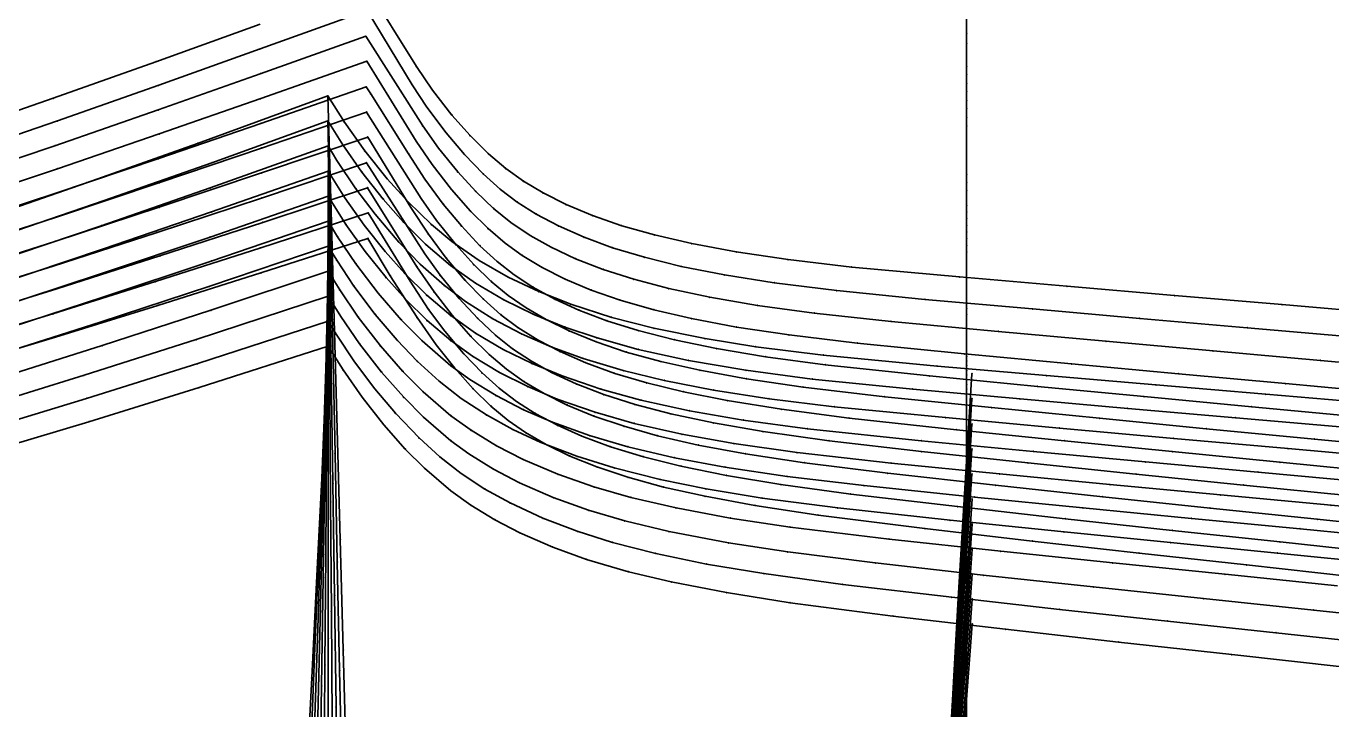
# Model space of a CAD drawing. Extents: x -2408 to 1029, y -526 to 2095.
# Drawn here: x -407.2 to -224.3, y 351.5 to 447.3 of the extents above; entities that cross this region are included whole.
import ezdxf

# ---------------------------------------------------------------- set-up
doc = ezdxf.new("R2010")
doc.units = 0

# ---------------------------------------------------------------- blocks, each defined once
blk = doc.blocks.new(' -30')
at = {"layer": '1'}
blk.add_lwpolyline([(-410.684444, 572.239876), (-396.225231, 576.580882), (-381.859507, 581.021738), (-367.446886, 585.576289), (-352.445335, 590.407982), (-349.308945, 585.175632), (-345.561193, 579.31799), (-342.88, 575.481403), (-340.29249, 572.217119), (-337.715742, 569.348117), (-335.227016, 566.93008), (-332.807522, 564.91948), (-330.348667, 563.210042), (-327.470121, 561.534982), (-324.1513, 559.924653), (-320.357439, 558.396066), (-316.027919, 556.954437), (-311.026476, 555.586877), (-305.219444, 554.288), (-298.237393, 553.006818), (-289.37386, 551.669496), (-274.412109, 549.77348), (-259.387268, 548.018997), (-244.405844, 546.337371), (-229.340909, 544.673875), (-214.357411, 543.007636)], dxfattribs=at)
at = {"layer": '14'}
blk.add_lwpolyline([(-406.897577, 560.120217), (-391.526947, 564.736521), (-376.100539, 569.506744), (-357.994041, 575.302811), (-355.938798, 571.990644), (-353.272464, 568.175218), (-350.228128, 564.300034), (-347.209766, 560.901625), (-344.509268, 558.212614), (-340.810588, 555.052314), (-338.013704, 553.046672), (-334.660668, 550.994056), (-331.145926, 549.16618), (-326.560525, 547.169298), (-321.804232, 545.458786), (-315.935061, 543.733499), (-309.963749, 542.306563), (-302.202651, 540.799876), (-293.301081, 539.39331), (-278.887447, 537.525193), (-263.114558, 535.66237), (-247.286252, 533.87858), (-231.421617, 532.126365), (-215.539805, 530.358269)], dxfattribs=at)
at = {"layer": '2'}
for p in [(-352.445335, 590.407982), (-357.994041, 575.302811), (-357.994041, 575.302811), (-267.785759, 536.391029)]:
    blk.add_point(p, dxfattribs=at)
at = {"layer": '3'}
for p in [(-367.446886, 585.576289), (-349.308945, 585.175632), (-381.859507, 581.021738), (-345.561193, 579.31799), (-396.225231, 576.580882), (-342.88, 575.481403), (-355.938798, 571.990644), (-340.29249, 572.217119), (-376.100539, 569.506744), (-337.715742, 569.348117), (-353.272464, 568.175218), (-335.227016, 566.93008), (-391.526947, 564.736521), (-350.228128, 564.300034), (-332.807522, 564.91948), (-330.348667, 563.210042), (-347.209766, 560.901625), (-327.470121, 561.534982), (-324.1513, 559.924653), (-358.78186, 559.547635), (-344.509268, 558.212614), (-320.357439, 558.396066), (-316.027919, 556.954437), (-340.810588, 555.052314), (-311.026476, 555.586877), (-305.219444, 554.288), (-338.013704, 553.046672), (-298.237393, 553.006818), (-334.660668, 550.994056), (-289.37386, 551.669496), (-331.145926, 549.16618), (-274.412109, 549.77348), (-326.560525, 547.169298), (-259.387268, 548.018997), (-321.804232, 545.458786), (-244.405844, 546.337371), (-359.557937, 544.069272), (-315.935061, 543.733499), (-229.340909, 544.673875), (-309.963749, 542.306563), (-302.202651, 540.799876), (-293.301081, 539.39331), (-278.887447, 537.525193), (-263.114558, 535.66237), (-247.286252, 533.87858), (-231.421617, 532.126365), (-360.322592, 528.86404), (-696.187057, -16.208268), (-696.187057, -36.720904), (-696.187057, -54.118737), (-696.187057, -72.840981), (-696.187057, -92.526419)]:
    blk.add_point(p, dxfattribs=at)
at = {"layer": '8'}
for points in [[(-357.994041, 575.302811), (-358.78186, 559.547635), (-359.557937, 544.069272), (-360.322592, 528.86404), (-361.084233, 513.685404), (-361.829946, 498.666906), (-362.574553, 483.487431), (-363.318647, 468.307932), (-364.092661, 452.698247), (-364.85375, 437.519584), (-365.612888, 422.429259), (-366.374362, 407.250609), (-367.134082, 392.071869), (-367.88499, 377.065575), (-368.645189, 361.886858), (-369.405699, 346.708157), (-370.180402, 331.244073), (-370.940674, 316.065368), (-371.69304, 301.044358), (-372.44714, 285.989388), (-373.055725, 273.839893)], [(-267.785759, 536.391029), (-268.970889, 520.885647), (-270.140575, 505.316837), (-271.278187, 489.841572), (-272.408891, 474.313432), (-273.518252, 459.303073), (-274.691014, 443.778063), (-275.86766, 428.304753), (-277.042325, 412.779884), (-278.21354, 397.254754), (-279.349544, 382.208615), (-280.523073, 366.683647), (-281.657577, 351.675743), (-282.83071, 336.150751), (-283.991246, 320.791318), (-285.164421, 305.266334), (-286.316888, 290.015761), (-287.446104, 275.072392), (-287.709846, 271.582108)], [(-696.187057, 19.626408), (-696.187057, 0.451554), (-696.187057, -16.208268), (-696.187057, -36.720904), (-696.187057, -54.118737), (-696.187057, -72.840981), (-696.187057, -92.526419), (-696.187057, -112.813858), (-696.187057, -133.342096), (-696.187057, -153.749935), (-696.187057, -173.676172), (-696.187057, -192.759608), (-696.187057, -210.639042), (-696.187057, -226.953287), (-696.187057, -241.3411), (-696.187057, -256.903938), (-696.187057, -270.749977), (-696.187057, -272.616177)]]:
    blk.add_lwpolyline(points, dxfattribs=at)
blk = doc.blocks.new(' -31')
at = {"layer": '1'}
blk.add_lwpolyline([(-411.251189, 575.350242), (-396.56392, 579.82764), (-382.185382, 584.356341), (-367.568078, 589.057635), (-352.39563, 593.970985), (-346.531497, 584.419356), (-343.945719, 580.455602), (-341.656135, 577.395504), (-339.034722, 574.277879), (-336.441181, 571.573625), (-334.026265, 569.395562), (-331.641239, 567.574862), (-329.000261, 565.889629), (-325.895924, 564.233422), (-322.490793, 562.717136), (-318.450705, 561.222144), (-313.842374, 559.818264), (-308.598933, 558.509442), (-302.221779, 557.212004), (-294.572983, 555.939261), (-284.804591, 554.599783), (-269.843716, 552.837988), (-254.754232, 551.143919), (-239.759855, 549.516941), (-224.661296, 547.900369), (-209.677459, 546.273139)], dxfattribs=at)
at = {"layer": '14'}
blk.add_lwpolyline([(-407.376708, 563.262602), (-391.867228, 567.987858), (-376.291118, 572.871899), (-357.994041, 578.807983), (-356.898139, 576.988347), (-354.306871, 573.111443), (-351.475357, 569.33881), (-348.594399, 565.915955), (-345.285479, 562.459431), (-342.359191, 559.808544), (-339.390043, 557.500213), (-336.049315, 555.305381), (-332.530852, 553.351578), (-327.920214, 551.218969), (-323.118111, 549.395338), (-318.172456, 547.843113), (-312.115651, 546.285802), (-304.985762, 544.807902), (-296.973227, 543.458219), (-285.931814, 541.950514), (-270.650007, 540.142391), (-255.549055, 538.454662), (-240.406033, 536.816289), (-225.236624, 535.189131), (-210.056457, 533.535046)], dxfattribs=at)
at = {"layer": '2'}
for p in [(-352.39563, 593.970985), (-357.994041, 578.807983), (-357.994041, 578.807983), (-267.785759, 539.896202)]:
    blk.add_point(p, dxfattribs=at)
at = {"layer": '3'}
for p in [(-367.568078, 589.057635), (-382.185382, 584.356341), (-346.531497, 584.419356), (-343.945719, 580.455602), (-396.56392, 579.82764), (-356.898139, 576.988347), (-341.656135, 577.395504), (-376.291118, 572.871899), (-354.306871, 573.111443), (-339.034722, 574.277879), (-336.441181, 571.573625), (-351.475357, 569.33881), (-334.026265, 569.395562), (-391.867228, 567.987858), (-331.641239, 567.574862), (-348.594399, 565.915955), (-329.000261, 565.889629), (-325.895924, 564.233422), (-358.649132, 562.686417), (-345.285479, 562.459431), (-322.490793, 562.717136), (-342.359191, 559.808544), (-318.450705, 561.222144), (-313.842374, 559.818264), (-308.598933, 558.509442), (-339.390043, 557.500213), (-302.221779, 557.212004), (-336.049315, 555.305381), (-294.572983, 555.939261), (-284.804591, 554.599783), (-332.530852, 553.351578), (-269.843716, 552.837988), (-327.920214, 551.218969), (-254.754232, 551.143919), (-323.118111, 549.395338), (-239.759855, 549.516941), (-359.267463, 547.518838), (-318.172456, 547.843113), (-224.661296, 547.900369), (-312.115651, 546.285802), (-304.985762, 544.807902), (-296.973227, 543.458219), (-285.931814, 541.950514), (-270.650007, 540.142391), (-255.549055, 538.454662), (-240.406033, 536.816289), (-225.236624, 535.189131), (-359.903873, 531.964499), (-696.187057, -14.78146), (-696.187057, -35.611433), (-696.187057, -53.278423), (-696.187057, -72.290306), (-696.187057, -92.280291)]:
    blk.add_point(p, dxfattribs=at)
at = {"layer": '8'}
for points in [[(-357.994041, 578.807983), (-358.649132, 562.686417), (-359.267463, 547.518838), (-359.903873, 531.964499), (-360.537909, 516.432865), (-361.157443, 501.065163), (-361.774082, 485.532827), (-362.389768, 470.000454), (-363.004279, 454.703099), (-363.637041, 439.171419), (-364.272866, 423.639861), (-364.903066, 408.198477), (-365.535021, 392.666756), (-366.159478, 377.311497), (-366.791779, 361.779794), (-367.424438, 346.248108), (-368.041408, 331.099689), (-368.673841, 315.567976), (-369.302066, 300.139236), (-369.923554, 284.876894), (-370.515747, 270.334682)], [(-267.785759, 539.896202), (-268.971377, 523.980308), (-270.0986, 508.584758), (-271.194162, 493.295128), (-272.281755, 477.946298), (-273.387537, 462.538378), (-274.514607, 447.192397), (-275.651862, 431.847157), (-276.780583, 416.554046), (-277.908851, 401.208165), (-279.044466, 385.76366), (-280.174425, 370.417898), (-281.309176, 355.012686), (-282.439101, 339.666924), (-283.568809, 324.321148), (-284.686106, 309.145322), (-285.815989, 293.799556), (-286.918402, 278.82658), (-287.709846, 268.076897)], [(-696.187057, 21.607609), (-696.187057, 2.136107), (-696.187057, -14.78146), (-696.187057, -35.611433), (-696.187057, -53.278423), (-696.187057, -72.290306), (-696.187057, -92.280291), (-696.187057, -112.881592), (-696.187057, -133.727418), (-696.187057, -154.450981), (-696.187057, -174.685493), (-696.187057, -194.064164), (-696.187057, -212.220206), (-696.187057, -228.786831), (-696.187057, -243.397249), (-696.187057, -259.200869), (-696.187057, -273.2611), (-696.187057, -275.156174)]]:
    blk.add_lwpolyline(points, dxfattribs=at)
blk = doc.blocks.new(' -32')
at = {"layer": '1'}
blk.add_lwpolyline([(-411.111505, 578.68026), (-396.005886, 583.354368), (-381.573016, 587.948533), (-367.159228, 592.632732), (-352.483521, 597.48848), (-345.580821, 586.441285), (-343.175654, 582.902791), (-340.649257, 579.669371), (-337.999368, 576.668622), (-335.427333, 574.129519), (-333.024994, 572.096426), (-330.526291, 570.325638), (-327.744765, 568.675292), (-324.509682, 567.069864), (-320.782474, 565.532865), (-316.542033, 564.088915), (-311.854019, 562.775917), (-306.151259, 561.472466), (-299.550771, 560.245274), (-291.261816, 558.992617), (-279.604794, 557.525161), (-264.510121, 555.838944), (-249.481522, 554.216994), (-234.458875, 552.641387), (-219.435042, 551.07711), (-204.436461, 549.484383)], dxfattribs=at)
at = {"layer": '14'}
blk.add_lwpolyline([(-407.855049, 566.400333), (-392.207183, 571.23579), (-376.481646, 576.235103), (-357.994041, 582.313194), (-356.240614, 579.46992), (-353.604074, 575.650383), (-350.51694, 571.673131), (-347.422102, 568.150191), (-344.637751, 565.352112), (-340.810583, 562.062738), (-338.311571, 560.250347), (-334.851663, 558.097571), (-331.216653, 556.187815), (-326.464529, 554.111963), (-321.52624, 552.345683), (-316.450374, 550.850013), (-310.246126, 549.357553), (-301.9196, 547.770137), (-293.625346, 546.498816), (-281.362285, 544.956903), (-266.224926, 543.245124), (-250.827082, 541.588486), (-235.389151, 539.972582), (-219.927186, 538.359183), (-204.457169, 536.710053)], dxfattribs=at)
at = {"layer": '2'}
for p in [(-352.483521, 597.48848), (-357.994041, 582.313194), (-357.994041, 582.313194), (-267.785759, 543.401413)]:
    blk.add_point(p, dxfattribs=at)
at = {"layer": '3'}
for p in [(-367.159228, 592.632732), (-381.573016, 587.948533), (-345.580821, 586.441285), (-396.005886, 583.354368), (-343.175654, 582.902791), (-356.240614, 579.46992), (-340.649257, 579.669371), (-337.999368, 576.668622), (-376.481646, 576.235103), (-353.604074, 575.650383), (-335.427333, 574.129519), (-392.207183, 571.23579), (-350.51694, 571.673131), (-333.024994, 572.096426), (-330.526291, 570.325638), (-347.422102, 568.150191), (-327.744765, 568.675292), (-358.49787, 566.40859), (-344.637751, 565.352112), (-324.509682, 567.069864), (-320.782474, 565.532865), (-316.542033, 564.088915), (-340.810583, 562.062738), (-311.854019, 562.775917), (-338.311571, 560.250347), (-306.151259, 561.472466), (-299.550771, 560.245274), (-334.851663, 558.097571), (-291.261816, 558.992617), (-331.216653, 556.187815), (-279.604794, 557.525161), (-264.510121, 555.838944), (-326.464529, 554.111963), (-249.481522, 554.216994), (-234.458875, 552.641387), (-358.988057, 550.997434), (-321.52624, 552.345683), (-316.450374, 550.850013), (-219.435042, 551.07711), (-310.246126, 549.357553), (-301.9196, 547.770137), (-293.625346, 546.498816), (-281.362285, 544.956903), (-266.224926, 543.245124), (-250.827082, 541.588486), (-235.389151, 539.972582), (-219.927186, 538.359183), (-359.474144, 535.786342), (-268.935325, 527.582206), (-696.187057, -34.501972), (-696.187057, -52.438121), (-696.187057, -71.739651), (-696.187057, -92.034185)]:
    blk.add_point(p, dxfattribs=at)
at = {"layer": '8'}
for points in [[(-357.994041, 582.313194), (-358.49787, 566.40859), (-358.988057, 550.997434), (-359.474144, 535.786342), (-359.958852, 520.592354), (-360.431675, 505.566142), (-360.900168, 490.37164), (-361.365744, 475.177058), (-361.851347, 459.532016), (-362.332423, 444.337911), (-362.818072, 429.14395), (-363.300177, 414.042294), (-363.782934, 398.848259), (-364.264741, 383.654174), (-364.741199, 368.640575), (-365.223946, 353.446515), (-365.716322, 337.953807), (-366.199039, 322.759771), (-366.681662, 307.565715), (-367.17584, 292.008496), (-367.651794, 277.026072), (-367.975731, 266.829491)], [(-267.785759, 543.401413), (-268.935325, 527.582206), (-270.014405, 512.479487), (-271.068283, 497.415128), (-272.113179, 482.276074), (-273.171797, 467.07604), (-274.251194, 451.939413), (-275.344252, 436.80376), (-276.431543, 421.721797), (-277.517392, 406.585633), (-278.609211, 391.348216), (-279.695318, 376.212082), (-280.782325, 361.076011), (-281.87353, 345.878914), (-282.959968, 330.742801), (-284.033857, 315.781003), (-285.120378, 300.644871), (-286.231128, 285.17165), (-287.314048, 270.085635), (-287.709846, 264.571705)], [(-696.187057, 23.588808), (-696.187057, 3.820657), (-696.187057, -13.354648), (-696.187057, -34.501972), (-696.187057, -52.438121), (-696.187057, -71.739651), (-696.187057, -92.034185), (-696.187057, -112.949348), (-696.187057, -134.112761), (-696.187057, -155.152049), (-696.187057, -175.694834), (-696.187057, -195.36874), (-696.187057, -213.801389), (-696.187057, -230.620406), (-696.187057, -245.4534), (-696.187057, -261.497782), (-696.187057, -275.772225), (-696.187057, -277.696171)]]:
    blk.add_lwpolyline(points, dxfattribs=at)
blk = doc.blocks.new(' -33')
at = {"layer": '1'}
blk.add_lwpolyline([(-411.182583, 581.942757), (-396.535575, 586.537491), (-382.080709, 591.199452), (-367.328244, 596.059967), (-352.636604, 600.986977), (-344.464262, 588.243195), (-342.318647, 585.253966), (-339.679772, 582.025986), (-337.054342, 579.193236), (-334.517847, 576.823537), (-332.165398, 574.957106), (-329.518608, 573.202779), (-326.615192, 571.5919), (-323.245824, 570.027305), (-319.382535, 568.535902), (-315.006276, 567.139928), (-309.985988, 565.826388), (-304.019517, 564.555055), (-297.076346, 563.354147), (-287.827379, 562.058651), (-274.890736, 560.557921), (-259.960293, 558.975201), (-244.829363, 557.401476), (-229.748771, 555.867998), (-214.663975, 554.334272)], dxfattribs=at)
at = {"layer": '14'}
blk.add_lwpolyline([(-405.021057, 570.560294), (-389.645603, 575.405498), (-374.417217, 580.335224), (-357.994041, 585.818405), (-356.388709, 583.199891), (-353.775874, 579.385145), (-350.671545, 575.359031), (-347.538563, 571.774182), (-344.709566, 568.921538), (-340.810568, 565.567912), (-337.974431, 563.531383), (-334.423523, 561.36552), (-330.693703, 559.449297), (-325.821302, 557.373147), (-320.765045, 555.613375), (-315.578095, 554.129048), (-309.25608, 552.653804), (-301.669204, 551.232946), (-293.290708, 549.969368), (-279.422873, 548.296345), (-263.781637, 546.59932), (-248.087596, 544.969511), (-232.356252, 543.370659), (-216.603046, 541.7665)], dxfattribs=at)
at = {"layer": '2'}
for p in [(-352.636604, 600.986977), (-357.994041, 585.818405), (-357.994041, 585.818405), (-267.785759, 546.906624)]:
    blk.add_point(p, dxfattribs=at)
at = {"layer": '3'}
for p in [(-367.328244, 596.059967), (-382.080709, 591.199452), (-344.464262, 588.243195), (-396.535575, 586.537491), (-342.318647, 585.253966), (-356.388709, 583.199891), (-339.679772, 582.025986), (-374.417217, 580.335224), (-353.775874, 579.385145), (-337.054342, 579.193236), (-334.517847, 576.823537), (-389.645603, 575.405498), (-350.671545, 575.359031), (-332.165398, 574.957106), (-329.518608, 573.202779), (-347.538563, 571.774182), (-326.615192, 571.5919), (-358.356178, 570.149614), (-344.709566, 568.921538), (-323.245824, 570.027305), (-319.382535, 568.535902), (-315.006276, 567.139928), (-340.810568, 565.567912), (-309.985988, 565.826388), (-337.974431, 563.531383), (-304.019517, 564.555055), (-297.076346, 563.354147), (-287.827379, 562.058651), (-334.423523, 561.36552), (-274.890736, 560.557921), (-330.693703, 559.449297), (-259.960293, 558.975201), (-325.821302, 557.373147), (-244.829363, 557.401476), (-358.719727, 554.504655), (-320.765045, 555.613375), (-229.748771, 555.867998), (-315.578095, 554.129048), (-309.25608, 552.653804), (-301.669204, 551.232946), (-293.290708, 549.969368), (-279.422873, 548.296345), (-263.781637, 546.59932), (-248.087596, 544.969511), (-232.356252, 543.370659), (-359.083177, 538.963578), (-268.899621, 531.204159), (-696.187057, -27.697366), (-696.187057, -45.356723), (-696.187057, -64.52794), (-696.187057, -84.83305), (-696.187057, -105.894091)]:
    blk.add_point(p, dxfattribs=at)
at = {"layer": '8'}
for points in [[(-357.994041, 585.818405), (-358.356178, 570.149614), (-358.719727, 554.504655), (-359.083177, 538.963578), (-359.445801, 523.431935), (-359.798016, 508.071864), (-360.144258, 492.539848), (-360.487111, 477.007756), (-360.830012, 461.721146), (-361.188076, 446.189394), (-361.551312, 430.657758), (-361.912148, 415.220494), (-362.272787, 399.688787), (-362.632317, 384.157073), (-362.987864, 368.809854), (-363.348292, 353.278146), (-363.699601, 338.147147), (-364.060061, 322.615445), (-364.420403, 307.083761), (-364.776221, 291.747024), (-365.121605, 276.861275), (-365.435715, 263.324299)], [(-267.785759, 546.906624), (-268.899621, 531.204159), (-269.972668, 515.818523), (-271.026283, 500.384906), (-272.070381, 484.865302), (-273.084857, 469.903824), (-274.205876, 453.765856), (-275.298994, 438.249628), (-276.386789, 422.78847), (-277.472884, 407.271753), (-278.521339, 392.271899), (-279.607435, 376.755195), (-280.69455, 361.238558), (-281.78593, 345.659346), (-282.87251, 330.142659), (-283.946509, 314.80467), (-285.033146, 299.287995), (-286.101627, 284.031138), (-287.161297, 268.899653), (-287.709846, 261.066513)], [(-696.187057, 25.570009), (-696.187057, 5.505209), (-696.187057, -11.927834), (-696.187057, -27.697366), (-696.187057, -45.356723), (-696.187057, -64.52794), (-696.187057, -84.83305), (-696.187057, -105.894091), (-696.187057, -127.333096), (-696.187057, -148.772081), (-696.187057, -169.833121), (-696.187057, -190.138231), (-696.187057, -209.309447), (-696.187057, -226.968803), (-696.187057, -242.738335), (-696.187057, -260.17137), (-696.187057, -274.928334), (-696.187057, -280.236168)]]:
    blk.add_lwpolyline(points, dxfattribs=at)
blk = doc.blocks.new(' -34')
at = {"layer": '1'}
blk.add_lwpolyline([(-410.686819, 585.376287), (-396.269689, 589.97212), (-381.667673, 594.771247), (-367.320553, 599.581451), (-352.448769, 604.59671), (-346.396736, 594.718952), (-343.959146, 590.994811), (-341.445423, 587.653575), (-338.781469, 584.51978), (-336.241247, 581.901073), (-333.782748, 579.712005), (-331.408751, 577.926106), (-328.592705, 576.160363), (-325.513638, 574.548993), (-321.914789, 572.980023), (-317.834314, 571.508288), (-313.354729, 570.175695), (-308.206681, 568.918364), (-302.095702, 567.703004), (-294.496702, 566.479853), (-285.024764, 565.239914), (-269.948161, 563.615955), (-254.836865, 562.076983), (-239.753081, 560.557723), (-224.667632, 559.063796), (-209.580622, 557.564088)], dxfattribs=at)
at = {"layer": '14'}
blk.add_lwpolyline([(-405.470242, 573.712695), (-389.958744, 578.668471), (-374.585747, 583.71206), (-357.994041, 589.323578), (-356.796863, 587.34535), (-354.380257, 583.736275), (-351.390953, 579.755572), (-348.319956, 576.132884), (-345.520292, 573.209421), (-342.444163, 570.398), (-339.366891, 567.997083), (-335.832765, 565.683064), (-332.102249, 563.636141), (-328.20395, 561.834423), (-323.138785, 559.893783), (-317.912185, 558.25939), (-311.505881, 556.642196), (-305.044282, 555.33064), (-297.216235, 554.043035), (-286.593197, 552.657782), (-270.86197, 550.943327), (-254.90407, 549.304157), (-239.968846, 547.816266), (-225.006669, 546.339513), (-210.03005, 544.845166)], dxfattribs=at)
at = {"layer": '2'}
for p in [(-352.448769, 604.59671), (-357.994041, 589.323578), (-357.994041, 589.323578), (-267.785759, 550.411797)]:
    blk.add_point(p, dxfattribs=at)
at = {"layer": '3'}
for p in [(-367.320553, 599.581451), (-381.667673, 594.771247), (-346.396736, 594.718952), (-343.959146, 590.994811), (-396.269689, 589.97212), (-356.796863, 587.34535), (-341.445423, 587.653575), (-374.585747, 583.71206), (-354.380257, 583.736275), (-338.781469, 584.51978), (-336.241247, 581.901073), (-389.958744, 578.668471), (-351.390953, 579.755572), (-333.782748, 579.712005), (-331.408751, 577.926106), (-348.319956, 576.132884), (-328.592705, 576.160363), (-325.513638, 574.548993), (-358.232784, 573.314169), (-345.520292, 573.209421), (-321.914789, 572.980023), (-317.834314, 571.508288), (-342.444163, 570.398), (-313.354729, 570.175695), (-339.366891, 567.997083), (-308.206681, 568.918364), (-302.095702, 567.703004), (-335.832765, 565.683064), (-294.496702, 566.479853), (-332.102249, 563.636141), (-285.024764, 565.239914), (-269.948161, 563.615955), (-328.20395, 561.834423), (-254.836865, 562.076983), (-323.138785, 559.893783), (-239.753081, 560.557723), (-358.462428, 558.04015), (-317.912185, 558.25939), (-224.667632, 559.063796), (-311.505881, 556.642196), (-305.044282, 555.33064), (-297.216235, 554.043035), (-286.593197, 552.657782), (-270.86197, 550.943327), (-254.90407, 549.304157), (-239.968846, 547.816266), (-225.006669, 546.339513), (-358.692348, 542.89281), (-268.864277, 534.845587), (-358.922183, 527.744832), (-696.187057, -26.503698), (-696.187057, -44.42414), (-696.187057, -63.878794), (-696.187057, -84.484107), (-696.187057, -105.856506)]:
    blk.add_point(p, dxfattribs=at)
at = {"layer": '8'}
for points in [[(-357.994041, 589.323578), (-358.232784, 573.314169), (-358.462428, 558.04015), (-358.692348, 542.89281), (-358.922183, 527.744832), (-359.146703, 512.596784), (-359.369416, 496.9027), (-359.579519, 481.754431), (-359.789396, 466.856898), (-360.022707, 450.987489), (-360.251846, 435.839505), (-360.480858, 420.787976), (-360.709181, 405.639974), (-360.935904, 390.491966), (-361.170325, 374.811117), (-361.397397, 359.663089), (-361.624845, 344.515086), (-361.856973, 329.055137), (-362.08426, 313.90714), (-362.31091, 298.797827), (-362.541301, 283.44087), (-362.765018, 268.530517), (-362.895737, 259.819088)], [(-267.785759, 550.411797), (-268.864277, 534.845587), (-269.931037, 519.185757), (-270.942401, 504.021099), (-271.944262, 488.756954), (-272.951471, 473.493179), (-273.986686, 458.166258), (-275.034671, 442.905221), (-276.08056, 427.700825), (-277.124562, 412.439522), (-278.165872, 397.178028), (-279.215287, 381.810336), (-280.258805, 366.549018), (-281.306995, 351.223613), (-282.350378, 335.962271), (-283.393533, 320.700933), (-284.424243, 305.622657), (-285.467563, 290.361306), (-286.525887, 274.88048), (-287.534775, 260.122312), (-287.709846, 257.561302)], [(-696.187057, 27.551208), (-696.187057, 7.189761), (-696.187057, -10.50102), (-696.187057, -26.503698), (-696.187057, -44.42414), (-696.187057, -63.878794), (-696.187057, -84.484107), (-696.187057, -105.856506), (-696.187057, -127.612478), (-696.187057, -149.368449), (-696.187057, -170.740867), (-696.187057, -191.34618), (-696.187057, -210.800818), (-696.187057, -228.721277), (-696.187057, -244.723942), (-696.187057, -262.414736), (-696.187057, -277.389873), (-696.187057, -282.776184)]]:
    blk.add_lwpolyline(points, dxfattribs=at)
blk = doc.blocks.new(' -35')
at = {"layer": '1'}
blk.add_lwpolyline([(-410.216755, 588.811522), (-395.898749, 593.445238), (-381.5822, 598.21712), (-367.333091, 603.058854), (-352.609406, 608.090019), (-344.95567, 595.983199), (-342.792482, 592.893337), (-340.109137, 589.540353), (-337.584822, 586.748272), (-335.130901, 584.375478), (-332.775183, 582.420103), (-330.249699, 580.663261), (-327.459558, 579.035338), (-324.228734, 577.454888), (-320.46175, 575.921813), (-316.218544, 574.495679), (-311.36511, 573.158183), (-305.897779, 571.930354), (-299.393308, 570.745541), (-291.45189, 569.585558), (-280.017705, 568.240454), (-265.054462, 566.703216), (-249.92133, 565.210755), (-234.962536, 563.759321), (-219.825743, 562.302281), (-204.703902, 560.828106)], dxfattribs=at)
at = {"layer": '14'}
blk.add_lwpolyline([(-404.887031, 577.190707), (-389.552192, 582.164579), (-374.366956, 587.217694), (-357.994041, 592.828789), (-356.659689, 590.634881), (-354.097626, 586.845762), (-350.961305, 582.728762), (-347.75576, 579.022378), (-344.842629, 576.060912), (-340.810598, 572.578324), (-338.142807, 570.651888), (-334.470651, 568.396268), (-330.606088, 566.408864), (-326.579192, 564.66683), (-321.363191, 562.799576), (-315.999418, 561.235468), (-309.450634, 559.695911), (-302.404293, 558.371591), (-293.708708, 557.068452), (-282.910103, 555.784598), (-267.429021, 554.176959), (-252.259415, 552.672415), (-237.051453, 551.201845), (-221.817557, 549.737256), (-206.570224, 548.250662)], dxfattribs=at)
at = {"layer": '2'}
for p in [(-352.609406, 608.090019), (-357.994041, 592.828789), (-357.994041, 592.828789), (-267.785759, 553.917007)]:
    blk.add_point(p, dxfattribs=at)
at = {"layer": '3'}
for p in [(-367.333091, 603.058854), (-381.5822, 598.21712), (-344.95567, 595.983199), (-395.898749, 593.445238), (-342.792482, 592.893337), (-356.659689, 590.634881), (-340.109137, 589.540353), (-374.366956, 587.217694), (-354.097626, 586.845762), (-337.584822, 586.748272), (-335.130901, 584.375478), (-389.552192, 582.164579), (-350.961305, 582.728762), (-332.775183, 582.420103), (-330.249699, 580.663261), (-347.75576, 579.022378), (-327.459558, 579.035338), (-358.10507, 577.086023), (-324.228734, 577.454888), (-344.842629, 576.060912), (-320.46175, 575.921813), (-316.218544, 574.495679), (-311.36511, 573.158183), (-340.810598, 572.578324), (-305.897779, 571.930354), (-338.142807, 570.651888), (-299.393308, 570.745541), (-291.45189, 569.585558), (-334.470651, 568.396268), (-280.017705, 568.240454), (-330.606088, 566.408864), (-265.054462, 566.703216), (-326.579192, 564.66683), (-249.92133, 565.210755), (-234.962536, 563.759321), (-358.216104, 561.603627), (-321.363191, 562.799576), (-219.825743, 562.302281), (-315.999418, 561.235468), (-309.450634, 559.695911), (-302.404293, 558.371591), (-293.708708, 557.068452), (-282.910103, 555.784598), (-267.429021, 554.176959), (-252.259415, 552.672415), (-237.051453, 551.201845), (-221.817557, 549.737256), (-358.329169, 546.146793), (-268.864741, 537.978135), (-358.442452, 530.676502), (-696.187057, -25.310029), (-696.187057, -43.491557), (-696.187057, -63.229649), (-696.187057, -84.135146), (-696.187057, -105.818943)]:
    blk.add_point(p, dxfattribs=at)
at = {"layer": '8'}
for points in [[(-357.994041, 592.828789), (-358.10507, 577.086023), (-358.216104, 561.603627), (-358.329169, 546.146793), (-358.442452, 530.676502), (-358.550565, 515.206176), (-358.648017, 499.914978), (-358.741122, 484.44456), (-358.836891, 468.97415), (-358.940036, 453.75982), (-359.05188, 438.28952), (-359.165799, 422.819241), (-359.277038, 407.447403), (-359.387175, 391.977098), (-359.495472, 376.699298), (-359.605702, 361.229002), (-359.716393, 345.758691), (-359.824154, 330.706494), (-359.934742, 315.236191), (-360.045242, 299.765885), (-360.153836, 284.564298), (-360.262756, 269.321207), (-360.355721, 256.313896)], [(-267.785759, 553.917007), (-268.864741, 537.978135), (-269.889514, 522.580979), (-270.900485, 507.06701), (-271.860093, 492.088782), (-272.822973, 477.110772), (-273.811471, 462.067876), (-274.814074, 447.09247), (-275.861032, 431.524137), (-276.86279, 416.548675), (-277.861106, 401.572977), (-278.866672, 386.488486), (-279.866481, 371.512893), (-280.866942, 356.537344), (-281.871547, 341.496161), (-282.871413, 326.520576), (-283.902178, 311.081352), (-284.902103, 296.105773), (-285.902076, 281.130196), (-286.918041, 265.914754), (-287.709846, 254.05611)], [(-696.187057, 29.532409), (-696.187057, 8.874313), (-696.187057, -9.074205), (-696.187057, -25.310029), (-696.187057, -43.491557), (-696.187057, -63.229649), (-696.187057, -84.135146), (-696.187057, -105.818943), (-696.187057, -127.89188), (-696.187057, -149.964818), (-696.187057, -171.648615), (-696.187057, -192.55413), (-696.187057, -212.292221), (-696.187057, -230.473749), (-696.187057, -246.709572), (-696.187057, -264.658074), (-696.187057, -279.851389), (-696.187057, -285.316181)]]:
    blk.add_lwpolyline(points, dxfattribs=at)
blk = doc.blocks.new(' -36')
at = {"layer": '1'}
blk.add_lwpolyline([(-410.654085, 591.957429), (-396.268416, 596.676349), (-381.719951, 601.589449), (-367.404189, 606.516615), (-352.650375, 611.622849), (-352.009902, 610.636217), (-346.723648, 602.248358), (-344.459914, 598.716751), (-341.870238, 595.207185), (-339.325811, 592.14142), (-336.712948, 589.373771), (-334.299832, 587.15455), (-331.945424, 585.312373), (-329.303243, 583.582018), (-326.211722, 581.892443), (-322.861298, 580.364527), (-318.940236, 578.87717), (-314.552341, 577.504135), (-309.454914, 576.200056), (-303.567234, 574.979662), (-296.693441, 573.831966), (-288.33351, 572.718557), (-273.740332, 571.14524), (-258.632123, 569.671512), (-243.683755, 568.250043), (-228.586526, 566.83085), (-213.636555, 565.425506)], dxfattribs=at)
at = {"layer": '14'}
blk.add_lwpolyline([(-405.333042, 580.34016), (-389.86307, 585.425591), (-374.534244, 590.593536), (-357.994041, 596.334), (-355.498296, 592.368783), (-352.78552, 588.567302), (-349.871651, 584.921698), (-347.153848, 581.886235), (-344.123798, 578.894252), (-340.81058, 576.083516), (-337.748853, 573.893663), (-333.988202, 571.6309), (-330.03235, 569.642769), (-325.912891, 567.90543), (-320.5817, 566.050154), (-315.10611, 564.503008), (-308.431725, 562.987638), (-301.13465, 561.669284), (-292.294125, 560.405014), (-279.111996, 558.933638), (-263.917224, 557.42101), (-248.470929, 555.941272), (-232.988202, 554.487812), (-217.481456, 553.033374), (-201.963107, 551.550702)], dxfattribs=at)
at = {"layer": '2'}
for p in [(-352.650375, 611.622849), (-357.994041, 596.334), (-357.994041, 596.334), (-267.785759, 557.422218)]:
    blk.add_point(p, dxfattribs=at)
at = {"layer": '3'}
for p in [(-352.009902, 610.636217), (-367.404189, 606.516615), (-346.723648, 602.248358), (-381.719951, 601.589449), (-344.459914, 598.716751), (-396.268416, 596.676349), (-341.870238, 595.207185), (-355.498296, 592.368783), (-339.325811, 592.14142), (-374.534244, 590.593536), (-336.712948, 589.373771), (-352.78552, 588.567302), (-389.86307, 585.425591), (-334.299832, 587.15455), (-349.871651, 584.921698), (-331.945424, 585.312373), (-329.303243, 583.582018), (-347.153848, 581.886235), (-326.211722, 581.892443), (-357.986258, 580.263284), (-322.861298, 580.364527), (-344.123798, 578.894252), (-318.940236, 578.87717), (-314.552341, 577.504135), (-340.81058, 576.083516), (-309.454914, 576.200056), (-303.567234, 574.979662), (-337.748853, 573.893663), (-296.693441, 573.831966), (-288.33351, 572.718557), (-333.988202, 571.6309), (-273.740332, 571.14524), (-330.03235, 569.642769), (-258.632123, 569.671512), (-325.912891, 567.90543), (-243.683755, 568.250043), (-320.5817, 566.050154), (-228.586526, 566.83085), (-357.980483, 564.458349), (-315.10611, 564.503008), (-308.431725, 562.987638), (-301.13465, 561.669284), (-292.294125, 560.405014), (-279.111996, 558.933638), (-263.917224, 557.42101), (-248.470929, 555.941272), (-232.988202, 554.487812), (-217.481456, 553.033374), (-357.9771, 549.431499), (-268.829755, 541.650889), (-357.97405, 534.390923), (-269.848107, 526.003867), (-696.187057, -24.116363), (-696.187057, -42.558977), (-696.187057, -62.580508), (-696.187057, -83.786207), (-696.187057, -105.781382)]:
    blk.add_point(p, dxfattribs=at)
at = {"layer": '8'}
for points in [[(-357.994041, 596.334), (-357.986258, 580.263284), (-357.980483, 564.458349), (-357.9771, 549.431499), (-357.97405, 534.390923), (-357.966692, 519.350346), (-357.949904, 503.740674), (-357.927372, 488.700112), (-357.905855, 473.659549), (-357.891746, 458.128292), (-357.885815, 443.08771), (-357.883123, 428.047136), (-357.879272, 412.355052), (-357.873467, 397.314466), (-357.866747, 382.273902), (-357.860029, 366.677824), (-357.854128, 351.637242), (-357.848458, 336.596676), (-357.842569, 321.230885), (-357.836665, 306.190293), (-357.830455, 290.448863), (-357.824549, 275.396306), (-357.818728, 260.484553), (-357.815742, 252.808685)], [(-267.785759, 557.422218), (-268.829755, 541.650889), (-269.848107, 526.003867), (-270.816633, 510.809799), (-271.776098, 495.481495), (-272.737112, 480.153301), (-273.723161, 464.758583), (-274.724858, 449.432983), (-275.728562, 434.167), (-276.731204, 418.841461), (-277.729859, 403.515668), (-278.735334, 388.078504), (-279.735093, 372.752783), (-280.735647, 357.427113), (-281.740432, 342.034287), (-282.740442, 326.708584), (-283.727838, 311.574727), (-284.727862, 296.249042), (-285.72795, 280.923341), (-286.727251, 265.609378), (-287.709846, 250.5509)], [(-696.187057, 31.513608), (-696.187057, 10.558863), (-696.187057, -7.6474), (-696.187057, -24.116363), (-696.187057, -42.558977), (-696.187057, -62.580508), (-696.187057, -83.786207), (-696.187057, -105.781382), (-696.187057, -128.171286), (-696.187057, -150.56119), (-696.187057, -172.556365), (-696.187057, -193.762064), (-696.187057, -213.783595), (-696.187057, -232.226194), (-696.187057, -248.695178), (-696.187057, -266.901435), (-696.187057, -282.312918), (-696.187057, -287.856178)]]:
    blk.add_lwpolyline(points, dxfattribs=at)
blk = doc.blocks.new(' -37')
at = {"layer": '1'}
blk.add_lwpolyline([(-410.191594, 595.394919), (-395.898429, 600.152824), (-381.643115, 605.033216), (-367.418743, 609.993239), (-352.547989, 615.206528), (-345.659235, 604.035327), (-343.402322, 600.737189), (-340.694027, 597.250517), (-338.016684, 594.214461), (-335.563127, 591.781738), (-333.185871, 589.748065), (-330.783178, 588.017106), (-328.016682, 586.343534), (-324.798283, 584.715548), (-321.130699, 583.173013), (-317.0743, 581.759668), (-312.352883, 580.407557), (-307.058646, 579.173373), (-300.778548, 577.989096), (-293.415212, 576.879222), (-283.866846, 575.741513), (-268.840025, 574.236501), (-253.835037, 572.824723), (-238.84872, 571.445634), (-223.870873, 570.077698), (-208.884311, 568.699824)], dxfattribs=at)
at = {"layer": '14'}
blk.add_lwpolyline([(-404.750193, 583.82387), (-389.456867, 588.925581), (-374.315692, 594.101211), (-357.994041, 599.839211), (-355.644502, 596.092693), (-352.937629, 592.276243), (-350.002242, 588.583155), (-347.25215, 585.496901), (-344.178041, 582.45044), (-340.810583, 579.588725), (-337.32089, 577.11846), (-333.469517, 574.851884), (-329.42056, 572.866159), (-325.207186, 571.136412), (-319.759859, 569.296341), (-314.172381, 567.768864), (-307.373727, 566.280163), (-299.827812, 564.971442), (-290.841817, 563.747071), (-274.884587, 562.06786), (-259.205138, 560.569429), (-243.479685, 559.114463), (-227.720586, 557.676432), (-211.9402, 556.228805)], dxfattribs=at)
at = {"layer": '2'}
for p in [(-352.547989, 615.206528), (-357.994041, 599.839211), (-357.994041, 599.839211), (-267.785759, 560.927429)]:
    blk.add_point(p, dxfattribs=at)
at = {"layer": '3'}
for p in [(-367.418743, 609.993239), (-381.643115, 605.033216), (-345.659235, 604.035327), (-395.898429, 600.152824), (-343.402322, 600.737189), (-340.694027, 597.250517), (-355.644502, 596.092693), (-374.315692, 594.101211), (-338.016684, 594.214461), (-352.937629, 592.276243), (-335.563127, 591.781738), (-333.185871, 589.748065), (-389.456867, 588.925581), (-350.002242, 588.583155), (-330.783178, 588.017106), (-347.25215, 585.496901), (-328.016682, 586.343534), (-357.872231, 584.064936), (-324.798283, 584.715548), (-344.178041, 582.45044), (-321.130699, 583.173013), (-317.0743, 581.759668), (-312.352883, 580.407557), (-340.810583, 579.588725), (-307.058646, 579.173373), (-337.32089, 577.11846), (-300.778548, 577.989096), (-293.415212, 576.879222), (-333.469517, 574.851884), (-283.866846, 575.741513), (-329.42056, 572.866159), (-268.840025, 574.236501), (-253.835037, 572.824723), (-325.207186, 571.136412), (-238.84872, 571.445634), (-319.759859, 569.296341), (-223.870873, 570.077698), (-357.756174, 568.812925), (-314.172381, 567.768864), (-307.373727, 566.280163), (-299.827812, 564.971442), (-290.841817, 563.747071), (-274.884587, 562.06786), (-259.205138, 560.569429), (-243.479685, 559.114463), (-227.720586, 557.676432), (-357.641826, 553.514255), (-268.795142, 545.34185), (-357.527834, 538.1667), (-269.765149, 530.114361), (-696.187057, -22.922694), (-696.187057, -41.626394), (-696.187057, -61.931363), (-696.187057, -83.437265), (-696.187057, -105.743818)]:
    blk.add_point(p, dxfattribs=at)
at = {"layer": '8'}
for points in [[(-357.994041, 599.839211), (-357.872231, 584.064936), (-357.756174, 568.812925), (-357.641826, 553.514255), (-357.527834, 538.1667), (-357.409938, 522.819186), (-357.285102, 507.658387), (-357.15155, 492.310991), (-357.017919, 476.963593), (-356.893468, 461.882822), (-356.775165, 446.535295), (-356.661063, 431.187733), (-356.547517, 415.942769), (-356.430967, 400.595233), (-356.31318, 385.247712), (-356.196898, 370.100727), (-356.079687, 354.753207), (-355.96282, 339.405684), (-355.843415, 323.726308), (-355.726375, 308.378797), (-355.609575, 293.071471), (-355.494618, 278.003513), (-355.379055, 262.852818), (-355.275726, 249.303493)], [(-267.785759, 560.927429), (-268.795142, 545.34185), (-269.765149, 530.114361), (-270.732745, 514.613438), (-271.650701, 499.616754), (-272.567585, 484.620003), (-273.5058, 469.554919), (-274.46069, 454.560548), (-275.424583, 439.566741), (-276.425412, 423.951793), (-277.381598, 408.957502), (-278.336233, 393.963106), (-279.299279, 378.854898), (-280.256221, 363.860666), (-281.217806, 348.797753), (-282.174623, 333.803491), (-283.131186, 318.809211), (-284.118728, 303.329621), (-285.075416, 288.33535), (-286.057556, 272.942613), (-287.025861, 257.766222), (-287.709846, 247.045708)], [(-696.187057, 33.494809), (-696.187057, 12.243416), (-696.187057, -6.220585), (-696.187057, -22.922694), (-696.187057, -41.626394), (-696.187057, -61.931363), (-696.187057, -83.437265), (-696.187057, -105.743818), (-696.187057, -120.861969), (-696.187057, -136.039408), (-696.187057, -151.157559), (-696.187057, -166.097773), (-696.187057, -187.91505), (-696.187057, -208.664815), (-696.187057, -227.94675), (-696.187057, -245.360511), (-696.187057, -260.505839), (-696.187057, -276.478989), (-696.187057, -290.396175)]]:
    blk.add_lwpolyline(points, dxfattribs=at)
blk = doc.blocks.new(' -38')
at = {"layer": '1'}
blk.add_lwpolyline([(-410.622658, 598.538997), (-396.265102, 603.38172), (-381.776276, 608.405902), (-367.488449, 613.450879), (-352.700005, 618.700371), (-344.728151, 606.157407), (-342.507352, 603.038691), (-339.819853, 599.722987), (-337.296882, 596.972578), (-334.802992, 594.60137), (-332.361343, 592.625357), (-329.684953, 590.820534), (-326.725861, 589.157022), (-323.306289, 587.553856), (-319.43819, 586.0506), (-315.169814, 584.6807), (-310.253001, 583.387518), (-304.5103, 582.164754), (-297.827183, 581.0224), (-289.881513, 579.943329), (-279.106949, 578.788285), (-264.101793, 577.374189), (-249.020315, 575.998291), (-233.995271, 574.657014), (-218.954244, 573.320155), (-203.930237, 571.966751)], dxfattribs=at)
at = {"layer": '14'}
blk.add_lwpolyline([(-405.193059, 586.970376), (-389.765498, 592.184611), (-374.48174, 597.476015), (-357.994041, 603.344383), (-356.757432, 601.306332), (-354.094893, 597.361753), (-351.386877, 593.778506), (-348.07835, 589.894315), (-345.041439, 586.770174), (-341.692697, 583.796118), (-338.744722, 581.576274), (-334.913239, 579.156089), (-330.864824, 577.035724), (-326.634289, 575.189237), (-322.256462, 573.590696), (-316.6301, 571.901687), (-310.896034, 570.508929), (-303.968757, 569.157359), (-296.194695, 567.952533), (-287.076483, 566.840803), (-271.473491, 565.304424), (-255.516389, 563.833731), (-239.515146, 562.398618), (-223.482146, 560.973282), (-207.429718, 559.531914)], dxfattribs=at)
at = {"layer": '2'}
for p in [(-352.700005, 618.700371), (-357.994041, 603.344383), (-357.994041, 603.344383), (-267.785759, 564.432602)]:
    blk.add_point(p, dxfattribs=at)
at = {"layer": '3'}
for p in [(-367.488449, 613.450879), (-381.776276, 608.405902), (-344.728151, 606.157407), (-396.265102, 603.38172), (-342.507352, 603.038691), (-356.757432, 601.306332), (-339.819853, 599.722987), (-374.48174, 597.476015), (-354.094893, 597.361753), (-337.296882, 596.972578), (-334.802992, 594.60137), (-351.386877, 593.778506), (-389.765498, 592.184611), (-332.361343, 592.625357), (-348.07835, 589.894315), (-329.684953, 590.820534), (-326.725861, 589.157022), (-357.757929, 587.254624), (-323.306289, 587.553856), (-345.041439, 586.770174), (-319.43819, 586.0506), (-341.692697, 583.796118), (-315.169814, 584.6807), (-310.253001, 583.387518), (-304.5103, 582.164754), (-338.744722, 581.576274), (-297.827183, 581.0224), (-289.881513, 579.943329), (-334.913239, 579.156089), (-279.106949, 578.788285), (-330.864824, 577.035724), (-264.101793, 577.374189), (-326.634289, 575.189237), (-249.020315, 575.998291), (-233.995271, 574.657014), (-322.256462, 573.590696), (-218.954244, 573.320155), (-357.531393, 571.697565), (-316.6301, 571.901687), (-310.896034, 570.508929), (-303.968757, 569.157359), (-296.194695, 567.952533), (-287.076483, 566.840803), (-271.473491, 565.304424), (-255.516389, 563.833731), (-239.515146, 562.398618), (-223.482146, 560.973282), (-357.306276, 556.092905), (-268.79559, 548.4989), (-357.081181, 540.438379), (-269.765673, 532.931308), (-356.852105, 524.783918), (-696.187057, -21.729027), (-696.187057, -40.693814), (-696.187057, -61.282221), (-696.187057, -83.088325), (-696.187057, -105.706257)]:
    blk.add_point(p, dxfattribs=at)
at = {"layer": '8'}
for points in [[(-357.994041, 603.344383), (-357.757929, 587.254624), (-357.531393, 571.697565), (-357.306276, 556.092905), (-357.081181, 540.438379), (-356.852105, 524.783918), (-356.617269, 509.319966), (-356.372216, 493.665735), (-356.127082, 478.011517), (-355.893204, 462.629209), (-355.663709, 446.974751), (-355.438498, 431.320228), (-355.214578, 415.770351), (-354.986863, 400.11586), (-354.757885, 384.461385), (-354.531864, 369.011453), (-354.303478, 353.35699), (-354.075445, 337.702504), (-353.853879, 322.492269), (-353.625682, 306.837786), (-353.397413, 291.183321), (-353.173324, 275.814354), (-352.95453, 260.806678), (-352.735748, 245.798283)], [(-267.785759, 564.432602), (-268.79559, 548.4989), (-269.765673, 532.931308), (-270.690884, 517.781071), (-271.608583, 502.449512), (-272.524328, 487.117842), (-273.461049, 471.716247), (-274.415279, 456.386928), (-275.379307, 441.05821), (-276.337063, 425.79129), (-277.29365, 410.462126), (-278.248356, 395.132831), (-279.211341, 379.687194), (-280.168331, 364.358045), (-281.125668, 349.028933), (-282.087019, 333.629568), (-283.043701, 318.300389), (-283.987853, 303.171853), (-284.94464, 287.84268), (-285.901466, 272.513529), (-286.842971, 257.429392), (-287.709846, 243.540497)], [(-696.187057, 35.476007), (-696.187057, 13.927966), (-696.187057, -4.793773), (-696.187057, -21.729027), (-696.187057, -40.693814), (-696.187057, -61.282221), (-696.187057, -83.088325), (-696.187057, -105.706257), (-696.187057, -121.035437), (-696.187057, -136.424732), (-696.187057, -151.753912), (-696.187057, -166.90269), (-696.187057, -181.750797), (-696.187057, -203.196114), (-696.187057, -223.288398), (-696.187057, -241.621761), (-696.187057, -257.790326), (-696.187057, -275.279319), (-696.187057, -289.247953), (-696.187057, -292.936172)]]:
    blk.add_lwpolyline(points, dxfattribs=at)
blk = doc.blocks.new(' -39')
at = {"layer": '1'}
blk.add_lwpolyline([(-410.162542, 601.980362), (-395.895473, 606.861773), (-381.701888, 611.84959), (-367.503409, 616.927232), (-352.518044, 622.313766), (-346.217011, 611.928759), (-344.12929, 608.762691), (-341.425719, 605.164741), (-338.876435, 602.158834), (-336.247661, 599.43939), (-333.825759, 597.274166), (-331.470762, 595.491557), (-328.814315, 593.803074), (-325.698649, 592.145784), (-322.124352, 590.564698), (-318.110499, 589.096047), (-313.65606, 587.754067), (-308.515738, 586.490736), (-302.44569, 585.288208), (-295.465604, 584.186187), (-286.722762, 583.100472), (-274.35841, 581.870232), (-259.276814, 580.529054), (-244.272418, 579.200383), (-229.211684, 577.890724), (-214.075544, 576.578375)], dxfattribs=at)
at = {"layer": '14'}
blk.add_lwpolyline([(-404.610617, 590.459789), (-389.359678, 595.688485), (-374.263446, 600.98573), (-357.994041, 606.849594), (-355.924687, 603.52594), (-353.23595, 599.689386), (-350.260897, 595.905059), (-347.447769, 592.718181), (-344.286357, 589.562865), (-340.810592, 586.599123), (-337.33452, 584.135362), (-333.351104, 581.793898), (-329.157538, 579.75178), (-324.790401, 577.981993), (-320.286167, 576.457469), (-314.51868, 574.855504), (-307.490632, 573.308832), (-299.432219, 571.929208), (-290.138503, 570.706897), (-276.081103, 569.292289), (-261.031976, 567.926912), (-245.94034, 566.597989), (-230.816082, 565.285434), (-215.66903, 563.969154)], dxfattribs=at)
at = {"layer": '2'}
for p in [(-357.994041, 606.849594), (-357.994041, 606.849594), (-267.785759, 567.937813)]:
    blk.add_point(p, dxfattribs=at)
at = {"layer": '3'}
for p in [(-367.503409, 616.927232), (-381.701888, 611.84959), (-346.217011, 611.928759), (-344.12929, 608.762691), (-395.895473, 606.861773), (-341.425719, 605.164741), (-355.924687, 603.52594), (-338.876435, 602.158834), (-374.263446, 600.98573), (-353.23595, 599.689386), (-336.247661, 599.43939), (-333.825759, 597.274166), (-389.359678, 595.688485), (-350.260897, 595.905059), (-331.470762, 595.491557), (-347.447769, 592.718181), (-328.814315, 593.803074), (-357.657288, 591.085014), (-325.698649, 592.145784), (-344.286357, 589.562865), (-322.124352, 590.564698), (-318.110499, 589.096047), (-313.65606, 587.754067), (-340.810592, 586.599123), (-308.515738, 586.490736), (-337.33452, 584.135362), (-302.44569, 585.288208), (-295.465604, 584.186187), (-333.351104, 581.793898), (-286.722762, 583.100472), (-274.35841, 581.870232), (-259.276814, 580.529054), (-329.157538, 579.75178), (-244.272418, 579.200383), (-324.790401, 577.981993), (-320.286167, 576.457469), (-229.211684, 577.890724), (-357.323058, 575.35745), (-314.51868, 574.855504), (-307.490632, 573.308832), (-299.432219, 571.929208), (-290.138503, 570.706897), (-276.081103, 569.292289), (-261.031976, 567.926912), (-245.94034, 566.597989), (-230.816082, 565.285434), (-357.004342, 560.267766), (-268.761361, 552.219541), (-356.685109, 545.104342), (-269.683288, 537.119278), (-356.362903, 529.940978), (-696.187057, -20.535366), (-696.187057, -39.761231), (-696.187057, -60.633077), (-696.187057, -82.739383), (-696.187057, -97.959542)]:
    blk.add_point(p, dxfattribs=at)
at = {"layer": '8'}
for points in [[(-357.994041, 606.849594), (-357.657288, 591.085014), (-357.323058, 575.35745), (-357.004342, 560.267766), (-356.685109, 545.104342), (-356.362903, 529.940978), (-356.020062, 514.173832), (-355.682332, 499.010802), (-355.342786, 483.84782), (-354.996695, 468.16401), (-354.670759, 453.000735), (-354.350238, 437.837325), (-354.031135, 422.673903)], [(-267.785759, 567.937813), (-268.761361, 552.219541), (-269.683288, 537.119278), (-270.606945, 521.691267), (-271.525039, 506.024891), (-272.43938, 490.358287), (-273.330662, 475.332164), (-274.282546, 459.667792), (-275.246262, 444.004141), (-276.205039, 428.403713), (-277.162254, 412.739694), (-278.117089, 397.075512), (-279.036457, 382.004404), (-279.993392, 366.340358), (-280.950853, 350.676325), (-281.868901, 335.652545), (-282.82573, 319.988481), (-283.769967, 304.529433), (-284.72684, 288.865369), (-285.683773, 273.201326), (-286.607023, 258.088398), (-287.513962, 243.241959), (-287.709846, 240.035305)], [(-696.187057, 37.457209), (-696.187057, 15.612518), (-696.187057, -3.366959), (-696.187057, -20.535366), (-696.187057, -39.761231), (-696.187057, -60.633077), (-696.187057, -82.739383), (-696.187057, -97.959542), (-696.187057, -113.423548), (-696.187057, -129.009478), (-696.187057, -144.595427), (-696.187057, -160.059433), (-696.187057, -175.279592), (-696.187057, -190.133979), (-696.187057, -211.463037), (-696.187057, -231.283287), (-696.187057, -249.183207), (-696.187057, -264.751363), (-696.187057, -281.170439), (-696.187057, -295.47617)]]:
    blk.add_lwpolyline(points, dxfattribs=at)
blk = doc.blocks.new(' -40')
at = {"layer": '1'}
for points in [[(-411.112269, 604.942823), (-396.46833, 610.018096), (-382.08291, 615.136337), (-367.508679, 620.408828)], [(-352.620316, 625.823746), (-345.605306, 614.467481), (-343.348362, 611.1823), (-340.614269, 607.674578), (-338.081585, 604.802795), (-335.511063, 602.251757), (-333.07522, 600.177165), (-330.602645, 598.410992), (-327.852579, 596.762003), (-324.630638, 595.143774), (-320.93925, 593.602318), (-316.831219, 592.183713), (-312.24532, 590.881296), (-307.014552, 589.670083), (-300.794367, 588.510557), (-293.538191, 587.434264), (-284.617142, 586.3971), (-269.515455, 585.008727), (-254.45547, 583.70043), (-239.383223, 582.407664), (-224.321489, 581.133027), (-209.343147, 579.861041)]]:
    blk.add_lwpolyline(points, dxfattribs=at)
at = {"layer": '14'}
blk.add_lwpolyline([(-407.281294, 592.839374), (-391.799481, 598.197547), (-376.253188, 603.70471), (-357.994041, 610.354805), (-355.686486, 606.67362), (-352.83637, 602.661264), (-349.713708, 598.762944), (-346.776328, 595.517293), (-343.487037, 592.34059), (-340.65486, 589.983793), (-336.82451, 587.313784), (-332.744436, 584.977123), (-328.452844, 582.945586), (-323.988046, 581.190993), (-318.221685, 579.344204), (-312.319068, 577.830935), (-305.161279, 576.377692), (-298.049413, 575.235457), (-288.609891, 574.056573), (-272.651678, 572.534191), (-257.344506, 571.194328), (-241.99642, 569.884185), (-226.617291, 568.584246), (-211.216935, 567.274988)], dxfattribs=at)
at = {"layer": '2'}
for p in [(-357.994041, 610.354805), (-357.994041, 610.354805), (-267.785759, 571.443024)]:
    blk.add_point(p, dxfattribs=at)
at = {"layer": '3'}
for p in [(-382.08291, 615.136337), (-345.605306, 614.467481), (-343.348362, 611.1823), (-396.46833, 610.018096), (-340.614269, 607.674578), (-355.686486, 606.67362), (-376.253188, 603.70471), (-338.081585, 604.802795), (-352.83637, 602.661264), (-335.511063, 602.251757), (-333.07522, 600.177165), (-391.799481, 598.197547), (-349.713708, 598.762944), (-330.602645, 598.410992), (-327.852579, 596.762003), (-346.776328, 595.517293), (-324.630638, 595.143774), (-357.547462, 594.287078), (-320.93925, 593.602318), (-343.487037, 592.34059), (-316.831219, 592.183713), (-312.24532, 590.881296), (-340.65486, 589.983793), (-307.014552, 589.670083), (-336.82451, 587.313784), (-300.794367, 588.510557), (-293.538191, 587.434264), (-284.617142, 586.3971), (-332.744436, 584.977123), (-269.515455, 585.008727), (-254.45547, 583.70043), (-328.452844, 582.945586), (-239.383223, 582.407664), (-323.988046, 581.190993), (-224.321489, 581.133027), (-357.125426, 579.043594), (-318.221685, 579.344204), (-312.319068, 577.830935), (-305.161279, 576.377692), (-298.049413, 575.235457), (-288.609891, 574.056573), (-272.651678, 572.534191), (-257.344506, 571.194328), (-241.99642, 569.884185), (-226.617291, 568.584246), (-356.702283, 563.690599), (-268.761798, 555.388681), (-356.277536, 548.235545), (-269.683819, 539.965584), (-355.849995, 532.780574), (-270.565073, 524.935057), (-696.187057, -19.341697), (-696.187057, -38.828648), (-696.187057, -59.983913), (-696.187057, -82.390439), (-696.187057, -97.81728)]:
    blk.add_point(p, dxfattribs=at)
at = {"layer": '8'}
for points in [[(-357.994041, 610.354805), (-357.547462, 594.287078), (-357.125426, 579.043594), (-356.702283, 563.690599), (-356.277536, 548.235545), (-355.849995, 532.780574), (-355.420845, 517.523653), (-354.9778, 502.069111), (-354.532194, 486.614651), (-354.098767, 471.442744), (-353.665907, 455.987916), (-353.239207, 440.532914), (-352.814597, 425.077872)], [(-267.785759, 571.443024), (-268.761798, 555.388681), (-269.683819, 539.965584), (-270.565073, 524.935057), (-271.441614, 509.661164), (-272.313026, 494.386969), (-273.200802, 479.039445), (-274.106431, 463.76725), (-275.025334, 448.495833), (-275.941816, 433.289154), (-276.856927, 418.017515), (-277.768833, 402.74571), (-278.68775, 387.352359), (-279.600857, 372.080598), (-280.514807, 356.808904), (-281.433164, 341.463909), (-282.346733, 326.192193), (-283.260105, 310.920447), (-284.160995, 295.858099), (-285.074509, 280.58638), (-286.013561, 264.888237), (-286.917593, 249.775034), (-287.709846, 236.530113)], [(-696.187057, 39.438407), (-696.187057, 17.297069), (-696.187057, -1.940145), (-696.187057, -19.341697), (-696.187057, -38.828648), (-696.187057, -59.983913), (-696.187057, -82.390439), (-696.187057, -97.81728), (-696.187057, -113.491299), (-696.187057, -129.288879), (-696.187057, -145.086478), (-696.187057, -160.760478), (-696.187057, -176.187319), (-696.187057, -191.24344), (-696.187057, -212.86213), (-696.187057, -232.951524), (-696.187057, -251.09457), (-696.187057, -266.874129), (-696.187057, -283.516172), (-696.187057, -298.016186)]]:
    blk.add_lwpolyline(points, dxfattribs=at)

msp = doc.modelspace()

# ---------------------------------------------------------------- block references
at = {"layer": '1'}
for name, p in [(' -32', (420.69429, 460.98861)), (' -34', (420.69429, 460.98861)), (' -36', (420.69429, 460.98861)), (' -38', (420.69429, 460.98861)), (' -33', (420.69429, 460.98861)), (' -35', (420.69429, 460.98861)), (' -37', (420.69429, 460.98861)), (' -39', (420.69429, 460.98861)), (' -40', (420.69429, 460.98861)), (' -31', (420.69429, 460.98861)), (' -30', (420.69429, 460.98861)), (' -32', (-6.918598, -172.870121)), (' -31', (-6.913053, -172.870221)), (' -30', (-6.907502, -172.870213)), (' -38', (-6.951881, -172.870051)), (' -36', (-6.940789, -172.870126)), (' -34', (-6.929678, -172.869999)), (' -39', (-6.957418, -172.869929)), (' -37', (-6.946326, -172.869989)), (' -35', (-6.935229, -172.87)), (' -33', (-6.924133, -172.870029)), (' -40', (-6.962963, -172.869906))]:
    msp.add_blockref(name, p, dxfattribs=at)

doc.saveas('drawing.dxf')
